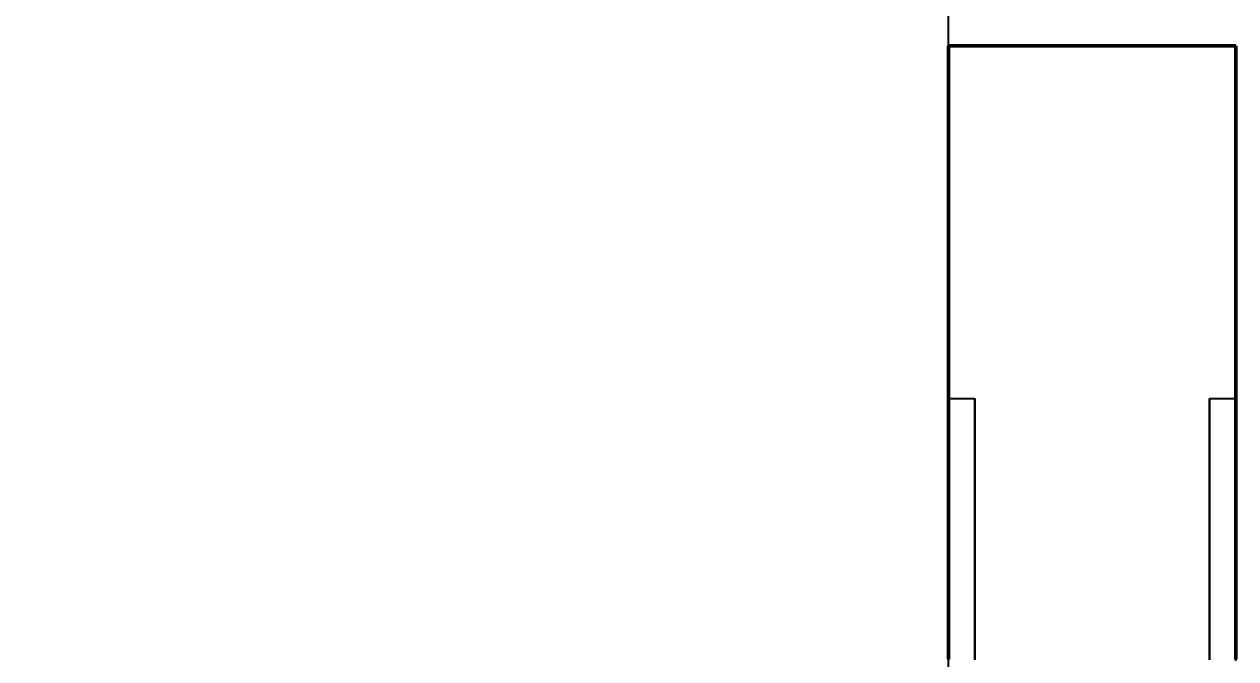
# Model space of a CAD drawing. Header units: millimetres. Extents: x 0 to 420, y 0 to 297.
# Drawn here: x 86.3 to 109.5, y 115.27 to 127.41 of the extents above; entities that cross this region are included whole.
import ezdxf

# ---------------------------------------------------------------- set-up
doc = ezdxf.new("R2010")
doc.units = ezdxf.units.MM
doc.linetypes.add('ISO02-TRAZOS', pattern=[3.75, 3, -0.75])
for name, color, linetype, lineweight in [('01-VISIBLE', 7, 'CONTINUOUS', 50), ('02-OCULTA', 4, 'ISO02-TRAZOS', 25), ('04-COTA', 3, 'CONTINUOUS', 25)]:
    doc.layers.add(name, color=color, linetype=linetype, lineweight=lineweight)
doc.styles.add('ISO3098', font='isocpeur.ttf')
doc.dimstyles.new('FLAMA-ISO', dxfattribs={"dimtxt": 3.5, "dimasz": 3, "dimexe": 2, "dimexo": 1, "dimgap": 1, "dimtad": 1, "dimdec": 1, "dimtxsty": 'ISO3098', "dimcen": 2.5, "dimclrd": 3, "dimclre": 3, "dimclrt": 3, "dimazin": 3, "dimtfac": 1, "dimtmove": 0, "dimatfit": 3, "dimlwd": 25, "dimlwe": 25})

msp = doc.modelspace()

# ---------------------------------------------------------------- linework, layer by layer
at = {"layer": '01-VISIBLE'}
msp.add_line((104, 127), (109.5, 127), dxfattribs=at)
for points in [[(104, 127), (104, 126.95), (104, 126.9), (104, 126.849), (104, 126.799), (104, 126.749), (104, 126.699), (104, 126.649), (104, 126.599), (104, 126.548), (104, 126.498), (104, 126.448), (104, 126.398), (104, 126.348), (104, 126.298), (104, 126.247), (104, 126.197), (104, 126.147), (104, 126.097), (104, 126.047), (104, 125.997), (104, 125.946), (104, 125.896), (104, 125.846), (104, 125.796), (104, 125.746), (104, 125.696), (104, 125.645), (104, 125.595), (104, 125.545), (104, 125.495), (104, 125.445), (104, 125.395), (104, 125.344), (104, 125.294), (104, 125.244), (104, 125.194), (104, 125.144), (104, 125.094), (104, 125.043), (104, 124.993), (104, 124.943), (104, 124.893), (104, 124.843), (104, 124.793), (104, 124.742), (104, 124.692), (104, 124.642), (104, 124.592), (104, 124.542), (104, 124.492), (104, 124.441), (104, 124.391), (104, 124.341), (104, 124.291), (104, 124.241), (104, 124.191), (104, 124.14), (104, 124.09), (104, 124.04), (104, 123.99), (104, 123.94), (104, 123.89), (104, 123.839), (104, 123.789), (104, 123.739), (104, 123.689), (104, 123.639), (104, 123.589), (104, 123.538), (104, 123.488), (104, 123.438), (104, 123.388), (104, 123.338), (104, 123.288), (104, 123.237), (104, 123.187), (104, 123.137), (104, 123.087), (104, 123.037), (104, 122.987), (104, 122.936), (104, 122.886), (104, 122.836), (104, 122.786), (104, 122.736), (104, 122.686), (104, 122.635), (104, 122.585), (104, 122.535), (104, 122.485), (104, 122.435), (104, 122.385), (104, 122.334), (104, 122.284), (104, 122.234), (104, 122.184), (104, 122.134), (104, 122.084), (104, 122.033), (104, 121.983), (104, 121.933), (104, 121.883), (104, 121.833), (104, 121.783), (104, 121.732), (104, 121.682), (104, 121.632), (104, 121.582), (104, 121.532), (104, 121.482), (104, 121.431), (104, 121.381), (104, 121.331), (104, 121.281), (104, 121.231), (104, 121.181), (104, 121.13), (104, 121.08), (104, 121.03), (104, 120.98), (104, 120.93), (104, 120.88), (104, 120.829), (104, 120.779), (104, 120.729), (104, 120.679), (104, 120.629), (104, 120.579), (104, 120.528), (104, 120.478), (104, 120.428), (104, 120.378), (104, 120.328), (104, 120.278), (104, 120.227), (104, 120.177), (104, 120.127), (104, 120.077), (104, 120.027), (104, 119.977), (104, 119.926), (104, 119.876), (104, 119.826), (104, 119.776), (104, 119.726), (104, 119.676), (104, 119.625), (104, 119.575), (104, 119.525), (104, 119.475), (104, 119.425), (104, 119.375), (104, 119.324), (104, 119.274), (104, 119.224), (104, 119.174), (104, 119.124), (104, 119.074), (104, 119.023), (104, 118.973), (104, 118.923), (104, 118.873), (104, 118.823), (104, 118.773), (104, 118.722), (104, 118.672), (104, 118.622), (104, 118.572), (104, 118.522), (104, 118.472), (104, 118.421), (104, 118.371), (104, 118.321), (104, 118.271), (104, 118.221), (104, 118.171), (104, 118.12), (104, 118.07), (104, 118.02), (104, 117.97), (104, 117.92), (104, 117.87), (104, 117.819), (104, 117.769), (104, 117.719), (104, 117.669), (104, 117.619), (104, 117.569), (104, 117.518), (104, 117.468), (104, 117.418), (104, 117.368), (104, 117.318), (104, 117.268), (104, 117.217), (104, 117.167), (104, 117.117), (104, 117.067), (104, 117.017), (104, 116.967), (104, 116.916), (104, 116.866), (104, 116.816), (104, 116.766), (104, 116.716), (104, 116.666), (104, 116.615), (104, 116.565), (104, 116.515), (104, 116.465), (104, 116.415), (104, 116.365), (104, 116.314), (104, 116.264), (104, 116.214), (104, 116.164), (104, 116.114), (104, 116.064), (104, 116.013), (104, 115.963), (104, 115.913), (104, 115.863), (104, 115.813), (104, 115.763), (104, 115.712), (104, 115.662), (104, 115.612), (104, 115.562), (104, 115.512), (104, 115.462), (104, 115.411), (104, 115.361), (104, 115.311), (104, 115.261)], [(109.5, 127), (109.5, 126.95), (109.5, 126.9), (109.5, 126.849), (109.5, 126.799), (109.5, 126.749), (109.5, 126.699), (109.5, 126.649), (109.5, 126.599), (109.5, 126.548), (109.5, 126.498), (109.5, 126.448), (109.5, 126.398), (109.5, 126.348), (109.5, 126.298), (109.5, 126.247), (109.5, 126.197), (109.5, 126.147), (109.5, 126.097), (109.5, 126.047), (109.5, 125.997), (109.5, 125.946), (109.5, 125.896), (109.5, 125.846), (109.5, 125.796), (109.5, 125.746), (109.5, 125.696), (109.5, 125.645), (109.5, 125.595), (109.5, 125.545), (109.5, 125.495), (109.5, 125.445), (109.5, 125.395), (109.5, 125.344), (109.5, 125.294), (109.5, 125.244), (109.5, 125.194), (109.5, 125.144), (109.5, 125.094), (109.5, 125.043), (109.5, 124.993), (109.5, 124.943), (109.5, 124.893), (109.5, 124.843), (109.5, 124.793), (109.5, 124.742), (109.5, 124.692), (109.5, 124.642), (109.5, 124.592), (109.5, 124.542), (109.5, 124.492), (109.5, 124.441), (109.5, 124.391), (109.5, 124.341), (109.5, 124.291), (109.5, 124.241), (109.5, 124.191), (109.5, 124.14), (109.5, 124.09), (109.5, 124.04), (109.5, 123.99), (109.5, 123.94), (109.5, 123.89), (109.5, 123.839), (109.5, 123.789), (109.5, 123.739), (109.5, 123.689), (109.5, 123.639), (109.5, 123.589), (109.5, 123.538), (109.5, 123.488), (109.5, 123.438), (109.5, 123.388), (109.5, 123.338), (109.5, 123.288), (109.5, 123.237), (109.5, 123.187), (109.5, 123.137), (109.5, 123.087), (109.5, 123.037), (109.5, 122.987), (109.5, 122.936), (109.5, 122.886), (109.5, 122.836), (109.5, 122.786), (109.5, 122.736), (109.5, 122.686), (109.5, 122.635), (109.5, 122.585), (109.5, 122.535), (109.5, 122.485), (109.5, 122.435), (109.5, 122.385), (109.5, 122.334), (109.5, 122.284), (109.5, 122.234), (109.5, 122.184), (109.5, 122.134), (109.5, 122.084), (109.5, 122.033), (109.5, 121.983), (109.5, 121.933), (109.5, 121.883), (109.5, 121.833), (109.5, 121.783), (109.5, 121.732), (109.5, 121.682), (109.5, 121.632), (109.5, 121.582), (109.5, 121.532), (109.5, 121.482), (109.5, 121.431), (109.5, 121.381), (109.5, 121.331), (109.5, 121.281), (109.5, 121.231), (109.5, 121.181), (109.5, 121.13), (109.5, 121.08), (109.5, 121.03), (109.5, 120.98), (109.5, 120.93), (109.5, 120.88), (109.5, 120.829), (109.5, 120.779), (109.5, 120.729), (109.5, 120.679), (109.5, 120.629), (109.5, 120.579), (109.5, 120.528), (109.5, 120.478), (109.5, 120.428), (109.5, 120.378), (109.5, 120.328), (109.5, 120.278), (109.5, 120.227), (109.5, 120.177), (109.5, 120.127), (109.5, 120.077), (109.5, 120.027), (109.5, 119.977), (109.5, 119.926), (109.5, 119.876), (109.5, 119.826), (109.5, 119.776), (109.5, 119.726), (109.5, 119.676), (109.5, 119.625), (109.5, 119.575), (109.5, 119.525), (109.5, 119.475), (109.5, 119.425), (109.5, 119.375), (109.5, 119.324), (109.5, 119.274), (109.5, 119.224), (109.5, 119.174), (109.5, 119.124), (109.5, 119.074), (109.5, 119.023), (109.5, 118.973), (109.5, 118.923), (109.5, 118.873), (109.5, 118.823), (109.5, 118.773), (109.5, 118.722), (109.5, 118.672), (109.5, 118.622), (109.5, 118.572), (109.5, 118.522), (109.5, 118.472), (109.5, 118.421), (109.5, 118.371), (109.5, 118.321), (109.5, 118.271), (109.5, 118.221), (109.5, 118.171), (109.5, 118.12), (109.5, 118.07), (109.5, 118.02), (109.5, 117.97), (109.5, 117.92), (109.5, 117.87), (109.5, 117.819), (109.5, 117.769), (109.5, 117.719), (109.5, 117.669), (109.5, 117.619), (109.5, 117.569), (109.5, 117.518), (109.5, 117.468), (109.5, 117.418), (109.5, 117.368), (109.5, 117.318), (109.5, 117.268), (109.5, 117.217), (109.5, 117.167), (109.5, 117.117), (109.5, 117.067), (109.5, 117.017), (109.5, 116.967), (109.5, 116.916), (109.5, 116.866), (109.5, 116.816), (109.5, 116.766), (109.5, 116.716), (109.5, 116.666), (109.5, 116.615), (109.5, 116.565), (109.5, 116.515), (109.5, 116.465), (109.5, 116.415), (109.5, 116.365), (109.5, 116.314), (109.5, 116.264), (109.5, 116.214), (109.5, 116.164), (109.5, 116.114), (109.5, 116.064), (109.5, 116.013), (109.5, 115.963), (109.5, 115.913), (109.5, 115.863), (109.5, 115.813), (109.5, 115.763), (109.5, 115.712), (109.5, 115.662), (109.5, 115.612), (109.5, 115.562), (109.5, 115.512), (109.5, 115.462), (109.5, 115.411), (109.5, 115.361), (109.5, 115.311), (109.5, 115.261)]]:
    msp.add_lwpolyline(points, dxfattribs=at)
at = {"layer": '02-OCULTA'}
for p, q in [((104, 120.25), (104.5, 120.25)), ((109, 120.25), (109.5, 120.25))]:
    msp.add_line(p, q, dxfattribs=at)
for points in [[(104, 115.225), (104, 115.3), (104, 115.375), (104, 115.45), (104, 115.525), (104, 115.6), (104, 115.675), (104, 115.75), (104, 115.825), (104, 115.9), (104, 115.975), (104, 116.05), (104, 116.125), (104, 116.2), (104, 116.275), (104, 116.35), (104, 116.425), (104, 116.5), (104, 116.575), (104, 116.65), (104, 116.725), (104, 116.8), (104, 116.875), (104, 116.95), (104, 117.025), (104, 117.1), (104, 117.175), (104, 117.25), (104, 117.325), (104, 117.4), (104, 117.475), (104, 117.55), (104, 117.625), (104, 117.7), (104, 117.775), (104, 117.85), (104, 117.925), (104, 118), (104, 118.075), (104, 118.15), (104, 118.225), (104, 118.3), (104, 118.375), (104, 118.45), (104, 118.525), (104, 118.6), (104, 118.675), (104, 118.75), (104, 118.825), (104, 118.9), (104, 118.975), (104, 119.05), (104, 119.125), (104, 119.2), (104, 119.275), (104, 119.35), (104, 119.425), (104, 119.5), (104, 119.575), (104, 119.65), (104, 119.725), (104, 119.8), (104, 119.875), (104, 119.95), (104, 120.025), (104, 120.1), (104, 120.175), (104, 120.25), (104, 120.325), (104, 120.4), (104, 120.475), (104, 120.55), (104, 120.625), (104, 120.7), (104, 120.775), (104, 120.85), (104, 120.925), (104, 121), (104, 121.075), (104, 121.15), (104, 121.225), (104, 121.3), (104, 121.375), (104, 121.45), (104, 121.525), (104, 121.6), (104, 121.675), (104, 121.75), (104, 121.825), (104, 121.9), (104, 121.975), (104, 122.05), (104, 122.125), (104, 122.2), (104, 122.275), (104, 122.35), (104, 122.425), (104, 122.5), (104, 122.575), (104, 122.65), (104, 122.725), (104, 122.8), (104, 122.875), (104, 122.95), (104, 123.025), (104, 123.1), (104, 123.175), (104, 123.25), (104, 123.325), (104, 123.4), (104, 123.475), (104, 123.55), (104, 123.625), (104, 123.7), (104, 123.775), (104, 123.85), (104, 123.925), (104, 124), (104, 124.075), (104, 124.15), (104, 124.225), (104, 124.3), (104, 124.375), (104, 124.45), (104, 124.525), (104, 124.6), (104, 124.675), (104, 124.75), (104, 124.825), (104, 124.9), (104, 124.975), (104, 125.05), (104, 125.125), (104, 125.2), (104, 125.275), (104, 125.35), (104, 125.425), (104, 125.5), (104, 125.575), (104, 125.65), (104, 125.725), (104, 125.8), (104, 125.875), (104, 125.95), (104, 126.025), (104, 126.1), (104, 126.175), (104, 126.25), (104, 126.325), (104, 126.4), (104, 126.475), (104, 126.55), (104, 126.625), (104, 126.7), (104, 126.775), (104, 126.85), (104, 126.925), (104, 127)], [(109.5, 115.225), (109.5, 115.3), (109.5, 115.375), (109.5, 115.45), (109.5, 115.525), (109.5, 115.6), (109.5, 115.675), (109.5, 115.75), (109.5, 115.825), (109.5, 115.9), (109.5, 115.975), (109.5, 116.05), (109.5, 116.125), (109.5, 116.2), (109.5, 116.275), (109.5, 116.35), (109.5, 116.425), (109.5, 116.5), (109.5, 116.575), (109.5, 116.65), (109.5, 116.725), (109.5, 116.8), (109.5, 116.875), (109.5, 116.95), (109.5, 117.025), (109.5, 117.1), (109.5, 117.175), (109.5, 117.25), (109.5, 117.325), (109.5, 117.4), (109.5, 117.475), (109.5, 117.55), (109.5, 117.625), (109.5, 117.7), (109.5, 117.775), (109.5, 117.85), (109.5, 117.925), (109.5, 118), (109.5, 118.075), (109.5, 118.15), (109.5, 118.225), (109.5, 118.3), (109.5, 118.375), (109.5, 118.45), (109.5, 118.525), (109.5, 118.6), (109.5, 118.675), (109.5, 118.75), (109.5, 118.825), (109.5, 118.9), (109.5, 118.975), (109.5, 119.05), (109.5, 119.125), (109.5, 119.2), (109.5, 119.275), (109.5, 119.35), (109.5, 119.425), (109.5, 119.5), (109.5, 119.575), (109.5, 119.65), (109.5, 119.725), (109.5, 119.8), (109.5, 119.875), (109.5, 119.95), (109.5, 120.025), (109.5, 120.1), (109.5, 120.175), (109.5, 120.25), (109.5, 120.325), (109.5, 120.4), (109.5, 120.475), (109.5, 120.55), (109.5, 120.625), (109.5, 120.7), (109.5, 120.775), (109.5, 120.85), (109.5, 120.925), (109.5, 121), (109.5, 121.075), (109.5, 121.15), (109.5, 121.225), (109.5, 121.3), (109.5, 121.375), (109.5, 121.45), (109.5, 121.525), (109.5, 121.6), (109.5, 121.675), (109.5, 121.75), (109.5, 121.825), (109.5, 121.9), (109.5, 121.975), (109.5, 122.05), (109.5, 122.125), (109.5, 122.2), (109.5, 122.275), (109.5, 122.35), (109.5, 122.425), (109.5, 122.5), (109.5, 122.575), (109.5, 122.65), (109.5, 122.725), (109.5, 122.8), (109.5, 122.875), (109.5, 122.95), (109.5, 123.025), (109.5, 123.1), (109.5, 123.175), (109.5, 123.25), (109.5, 123.325), (109.5, 123.4), (109.5, 123.475), (109.5, 123.55), (109.5, 123.625), (109.5, 123.7), (109.5, 123.775), (109.5, 123.85), (109.5, 123.925), (109.5, 124), (109.5, 124.075), (109.5, 124.15), (109.5, 124.225), (109.5, 124.3), (109.5, 124.375), (109.5, 124.45), (109.5, 124.525), (109.5, 124.6), (109.5, 124.675), (109.5, 124.75), (109.5, 124.825), (109.5, 124.9), (109.5, 124.975), (109.5, 125.05), (109.5, 125.125), (109.5, 125.2), (109.5, 125.275), (109.5, 125.35), (109.5, 125.425), (109.5, 125.5), (109.5, 125.575), (109.5, 125.65), (109.5, 125.725), (109.5, 125.8), (109.5, 125.875), (109.5, 125.95), (109.5, 126.025), (109.5, 126.1), (109.5, 126.175), (109.5, 126.25), (109.5, 126.325), (109.5, 126.4), (109.5, 126.475), (109.5, 126.55), (109.5, 126.625), (109.5, 126.7), (109.5, 126.775), (109.5, 126.85), (109.5, 126.925), (109.5, 127)], [(104, 115.25), (104, 115.3), (104, 115.35), (104, 115.4), (104, 115.45), (104, 115.5), (104, 115.55), (104, 115.6), (104, 115.65), (104, 115.7), (104, 115.75), (104, 115.8), (104, 115.85), (104, 115.9), (104, 115.95), (104, 116), (104, 116.05), (104, 116.1), (104, 116.15), (104, 116.2), (104, 116.25), (104, 116.3), (104, 116.35), (104, 116.4), (104, 116.45), (104, 116.5), (104, 116.55), (104, 116.6), (104, 116.65), (104, 116.7), (104, 116.75), (104, 116.8), (104, 116.85), (104, 116.9), (104, 116.95), (104, 117), (104, 117.05), (104, 117.1), (104, 117.15), (104, 117.2), (104, 117.25), (104, 117.3), (104, 117.35), (104, 117.4), (104, 117.45), (104, 117.5), (104, 117.55), (104, 117.6), (104, 117.65), (104, 117.7), (104, 117.75), (104, 117.8), (104, 117.85), (104, 117.9), (104, 117.95), (104, 118), (104, 118.05), (104, 118.1), (104, 118.15), (104, 118.2), (104, 118.25), (104, 118.3), (104, 118.35), (104, 118.4), (104, 118.45), (104, 118.5), (104, 118.55), (104, 118.6), (104, 118.65), (104, 118.7), (104, 118.75), (104, 118.8), (104, 118.85), (104, 118.9), (104, 118.95), (104, 119), (104, 119.05), (104, 119.1), (104, 119.15), (104, 119.2), (104, 119.25), (104, 119.3), (104, 119.35), (104, 119.4), (104, 119.45), (104, 119.5), (104, 119.55), (104, 119.6), (104, 119.65), (104, 119.7), (104, 119.75), (104, 119.8), (104, 119.85), (104, 119.9), (104, 119.95), (104, 120), (104, 120.05), (104, 120.1), (104, 120.15), (104, 120.2), (104, 120.25)], [(104, 120.25), (104, 120.2), (104, 120.15), (104, 120.1), (104, 120.05), (104, 120), (104, 119.95), (104, 119.9), (104, 119.85), (104, 119.8), (104, 119.75), (104, 119.7), (104, 119.65), (104, 119.6), (104, 119.55), (104, 119.5), (104, 119.45), (104, 119.4), (104, 119.35), (104, 119.3), (104, 119.25), (104, 119.2), (104, 119.15), (104, 119.1), (104, 119.05), (104, 119), (104, 118.95), (104, 118.9), (104, 118.85), (104, 118.8), (104, 118.75), (104, 118.7), (104, 118.65), (104, 118.6), (104, 118.55), (104, 118.5), (104, 118.45), (104, 118.4), (104, 118.35), (104, 118.3), (104, 118.25), (104, 118.2), (104, 118.15), (104, 118.1), (104, 118.05), (104, 118), (104, 117.95), (104, 117.9), (104, 117.85), (104, 117.8), (104, 117.75), (104, 117.7), (104, 117.65), (104, 117.6), (104, 117.55), (104, 117.5), (104, 117.45), (104, 117.4), (104, 117.35), (104, 117.3), (104, 117.25), (104, 117.2), (104, 117.15), (104, 117.1), (104, 117.05), (104, 117), (104, 116.95), (104, 116.9), (104, 116.85), (104, 116.8), (104, 116.75), (104, 116.7), (104, 116.65), (104, 116.6), (104, 116.55), (104, 116.5), (104, 116.45), (104, 116.4), (104, 116.35), (104, 116.3), (104, 116.25), (104, 116.2), (104, 116.15), (104, 116.1), (104, 116.05), (104, 116), (104, 115.95), (104, 115.9), (104, 115.85), (104, 115.8), (104, 115.75), (104, 115.7), (104, 115.65), (104, 115.6), (104, 115.55), (104, 115.5), (104, 115.45), (104, 115.4), (104, 115.35), (104, 115.3), (104, 115.25)], [(104.5, 115.25), (104.5, 115.3), (104.5, 115.35), (104.5, 115.4), (104.5, 115.45), (104.5, 115.5), (104.5, 115.55), (104.5, 115.6), (104.5, 115.65), (104.5, 115.7), (104.5, 115.75), (104.5, 115.8), (104.5, 115.85), (104.5, 115.9), (104.5, 115.95), (104.5, 116), (104.5, 116.05), (104.5, 116.1), (104.5, 116.15), (104.5, 116.2), (104.5, 116.25), (104.5, 116.3), (104.5, 116.35), (104.5, 116.4), (104.5, 116.45), (104.5, 116.5), (104.5, 116.55), (104.5, 116.6), (104.5, 116.65), (104.5, 116.7), (104.5, 116.75), (104.5, 116.8), (104.5, 116.85), (104.5, 116.9), (104.5, 116.95), (104.5, 117), (104.5, 117.05), (104.5, 117.1), (104.5, 117.15), (104.5, 117.2), (104.5, 117.25), (104.5, 117.3), (104.5, 117.35), (104.5, 117.4), (104.5, 117.45), (104.5, 117.5), (104.5, 117.55), (104.5, 117.6), (104.5, 117.65), (104.5, 117.7), (104.5, 117.75), (104.5, 117.8), (104.5, 117.85), (104.5, 117.9), (104.5, 117.95), (104.5, 118), (104.5, 118.05), (104.5, 118.1), (104.5, 118.15), (104.5, 118.2), (104.5, 118.25), (104.5, 118.3), (104.5, 118.35), (104.5, 118.4), (104.5, 118.45), (104.5, 118.5), (104.5, 118.55), (104.5, 118.6), (104.5, 118.65), (104.5, 118.7), (104.5, 118.75), (104.5, 118.8), (104.5, 118.85), (104.5, 118.9), (104.5, 118.95), (104.5, 119), (104.5, 119.05), (104.5, 119.1), (104.5, 119.15), (104.5, 119.2), (104.5, 119.25), (104.5, 119.3), (104.5, 119.35), (104.5, 119.4), (104.5, 119.45), (104.5, 119.5), (104.5, 119.55), (104.5, 119.6), (104.5, 119.65), (104.5, 119.7), (104.5, 119.75), (104.5, 119.8), (104.5, 119.85), (104.5, 119.9), (104.5, 119.95), (104.5, 120), (104.5, 120.05), (104.5, 120.1), (104.5, 120.15), (104.5, 120.2), (104.5, 120.25)], [(104.5, 120.25), (104.5, 120.2), (104.5, 120.15), (104.5, 120.1), (104.5, 120.05), (104.5, 120), (104.5, 119.95), (104.5, 119.9), (104.5, 119.85), (104.5, 119.8), (104.5, 119.75), (104.5, 119.7), (104.5, 119.65), (104.5, 119.6), (104.5, 119.55), (104.5, 119.5), (104.5, 119.45), (104.5, 119.4), (104.5, 119.35), (104.5, 119.3), (104.5, 119.25), (104.5, 119.2), (104.5, 119.15), (104.5, 119.1), (104.5, 119.05), (104.5, 119), (104.5, 118.95), (104.5, 118.9), (104.5, 118.85), (104.5, 118.8), (104.5, 118.75), (104.5, 118.7), (104.5, 118.65), (104.5, 118.6), (104.5, 118.55), (104.5, 118.5), (104.5, 118.45), (104.5, 118.4), (104.5, 118.35), (104.5, 118.3), (104.5, 118.25), (104.5, 118.2), (104.5, 118.15), (104.5, 118.1), (104.5, 118.05), (104.5, 118), (104.5, 117.95), (104.5, 117.9), (104.5, 117.85), (104.5, 117.8), (104.5, 117.75), (104.5, 117.7), (104.5, 117.65), (104.5, 117.6), (104.5, 117.55), (104.5, 117.5), (104.5, 117.45), (104.5, 117.4), (104.5, 117.35), (104.5, 117.3), (104.5, 117.25), (104.5, 117.2), (104.5, 117.15), (104.5, 117.1), (104.5, 117.05), (104.5, 117), (104.5, 116.95), (104.5, 116.9), (104.5, 116.85), (104.5, 116.8), (104.5, 116.75), (104.5, 116.7), (104.5, 116.65), (104.5, 116.6), (104.5, 116.55), (104.5, 116.5), (104.5, 116.45), (104.5, 116.4), (104.5, 116.35), (104.5, 116.3), (104.5, 116.25), (104.5, 116.2), (104.5, 116.15), (104.5, 116.1), (104.5, 116.05), (104.5, 116), (104.5, 115.95), (104.5, 115.9), (104.5, 115.85), (104.5, 115.8), (104.5, 115.75), (104.5, 115.7), (104.5, 115.65), (104.5, 115.6), (104.5, 115.55), (104.5, 115.5), (104.5, 115.45), (104.5, 115.4), (104.5, 115.35), (104.5, 115.3), (104.5, 115.25)], [(109, 115.25), (109, 115.3), (109, 115.35), (109, 115.4), (109, 115.45), (109, 115.5), (109, 115.55), (109, 115.6), (109, 115.65), (109, 115.7), (109, 115.75), (109, 115.8), (109, 115.85), (109, 115.9), (109, 115.95), (109, 116), (109, 116.05), (109, 116.1), (109, 116.15), (109, 116.2), (109, 116.25), (109, 116.3), (109, 116.35), (109, 116.4), (109, 116.45), (109, 116.5), (109, 116.55), (109, 116.6), (109, 116.65), (109, 116.7), (109, 116.75), (109, 116.8), (109, 116.85), (109, 116.9), (109, 116.95), (109, 117), (109, 117.05), (109, 117.1), (109, 117.15), (109, 117.2), (109, 117.25), (109, 117.3), (109, 117.35), (109, 117.4), (109, 117.45), (109, 117.5), (109, 117.55), (109, 117.6), (109, 117.65), (109, 117.7), (109, 117.75), (109, 117.8), (109, 117.85), (109, 117.9), (109, 117.95), (109, 118), (109, 118.05), (109, 118.1), (109, 118.15), (109, 118.2), (109, 118.25), (109, 118.3), (109, 118.35), (109, 118.4), (109, 118.45), (109, 118.5), (109, 118.55), (109, 118.6), (109, 118.65), (109, 118.7), (109, 118.75), (109, 118.8), (109, 118.85), (109, 118.9), (109, 118.95), (109, 119), (109, 119.05), (109, 119.1), (109, 119.15), (109, 119.2), (109, 119.25), (109, 119.3), (109, 119.35), (109, 119.4), (109, 119.45), (109, 119.5), (109, 119.55), (109, 119.6), (109, 119.65), (109, 119.7), (109, 119.75), (109, 119.8), (109, 119.85), (109, 119.9), (109, 119.95), (109, 120), (109, 120.05), (109, 120.1), (109, 120.15), (109, 120.2), (109, 120.25)], [(109, 120.25), (109, 120.2), (109, 120.15), (109, 120.1), (109, 120.05), (109, 120), (109, 119.95), (109, 119.9), (109, 119.85), (109, 119.8), (109, 119.75), (109, 119.7), (109, 119.65), (109, 119.6), (109, 119.55), (109, 119.5), (109, 119.45), (109, 119.4), (109, 119.35), (109, 119.3), (109, 119.25), (109, 119.2), (109, 119.15), (109, 119.1), (109, 119.05), (109, 119), (109, 118.95), (109, 118.9), (109, 118.85), (109, 118.8), (109, 118.75), (109, 118.7), (109, 118.65), (109, 118.6), (109, 118.55), (109, 118.5), (109, 118.45), (109, 118.4), (109, 118.35), (109, 118.3), (109, 118.25), (109, 118.2), (109, 118.15), (109, 118.1), (109, 118.05), (109, 118), (109, 117.95), (109, 117.9), (109, 117.85), (109, 117.8), (109, 117.75), (109, 117.7), (109, 117.65), (109, 117.6), (109, 117.55), (109, 117.5), (109, 117.45), (109, 117.4), (109, 117.35), (109, 117.3), (109, 117.25), (109, 117.2), (109, 117.15), (109, 117.1), (109, 117.05), (109, 117), (109, 116.95), (109, 116.9), (109, 116.85), (109, 116.8), (109, 116.75), (109, 116.7), (109, 116.65), (109, 116.6), (109, 116.55), (109, 116.5), (109, 116.45), (109, 116.4), (109, 116.35), (109, 116.3), (109, 116.25), (109, 116.2), (109, 116.15), (109, 116.1), (109, 116.05), (109, 116), (109, 115.95), (109, 115.9), (109, 115.85), (109, 115.8), (109, 115.75), (109, 115.7), (109, 115.65), (109, 115.6), (109, 115.55), (109, 115.5), (109, 115.45), (109, 115.4), (109, 115.35), (109, 115.3), (109, 115.25)], [(109.5, 115.25), (109.5, 115.3), (109.5, 115.35), (109.5, 115.4), (109.5, 115.45), (109.5, 115.5), (109.5, 115.55), (109.5, 115.6), (109.5, 115.65), (109.5, 115.7), (109.5, 115.75), (109.5, 115.8), (109.5, 115.85), (109.5, 115.9), (109.5, 115.95), (109.5, 116), (109.5, 116.05), (109.5, 116.1), (109.5, 116.15), (109.5, 116.2), (109.5, 116.25), (109.5, 116.3), (109.5, 116.35), (109.5, 116.4), (109.5, 116.45), (109.5, 116.5), (109.5, 116.55), (109.5, 116.6), (109.5, 116.65), (109.5, 116.7), (109.5, 116.75), (109.5, 116.8), (109.5, 116.85), (109.5, 116.9), (109.5, 116.95), (109.5, 117), (109.5, 117.05), (109.5, 117.1), (109.5, 117.15), (109.5, 117.2), (109.5, 117.25), (109.5, 117.3), (109.5, 117.35), (109.5, 117.4), (109.5, 117.45), (109.5, 117.5), (109.5, 117.55), (109.5, 117.6), (109.5, 117.65), (109.5, 117.7), (109.5, 117.75), (109.5, 117.8), (109.5, 117.85), (109.5, 117.9), (109.5, 117.95), (109.5, 118), (109.5, 118.05), (109.5, 118.1), (109.5, 118.15), (109.5, 118.2), (109.5, 118.25), (109.5, 118.3), (109.5, 118.35), (109.5, 118.4), (109.5, 118.45), (109.5, 118.5), (109.5, 118.55), (109.5, 118.6), (109.5, 118.65), (109.5, 118.7), (109.5, 118.75), (109.5, 118.8), (109.5, 118.85), (109.5, 118.9), (109.5, 118.95), (109.5, 119), (109.5, 119.05), (109.5, 119.1), (109.5, 119.15), (109.5, 119.2), (109.5, 119.25), (109.5, 119.3), (109.5, 119.35), (109.5, 119.4), (109.5, 119.45), (109.5, 119.5), (109.5, 119.55), (109.5, 119.6), (109.5, 119.65), (109.5, 119.7), (109.5, 119.75), (109.5, 119.8), (109.5, 119.85), (109.5, 119.9), (109.5, 119.95), (109.5, 120), (109.5, 120.05), (109.5, 120.1), (109.5, 120.15), (109.5, 120.2), (109.5, 120.25)], [(109.5, 120.25), (109.5, 120.2), (109.5, 120.15), (109.5, 120.1), (109.5, 120.05), (109.5, 120), (109.5, 119.95), (109.5, 119.9), (109.5, 119.85), (109.5, 119.8), (109.5, 119.75), (109.5, 119.7), (109.5, 119.65), (109.5, 119.6), (109.5, 119.55), (109.5, 119.5), (109.5, 119.45), (109.5, 119.4), (109.5, 119.35), (109.5, 119.3), (109.5, 119.25), (109.5, 119.2), (109.5, 119.15), (109.5, 119.1), (109.5, 119.05), (109.5, 119), (109.5, 118.95), (109.5, 118.9), (109.5, 118.85), (109.5, 118.8), (109.5, 118.75), (109.5, 118.7), (109.5, 118.65), (109.5, 118.6), (109.5, 118.55), (109.5, 118.5), (109.5, 118.45), (109.5, 118.4), (109.5, 118.35), (109.5, 118.3), (109.5, 118.25), (109.5, 118.2), (109.5, 118.15), (109.5, 118.1), (109.5, 118.05), (109.5, 118), (109.5, 117.95), (109.5, 117.9), (109.5, 117.85), (109.5, 117.8), (109.5, 117.75), (109.5, 117.7), (109.5, 117.65), (109.5, 117.6), (109.5, 117.55), (109.5, 117.5), (109.5, 117.45), (109.5, 117.4), (109.5, 117.35), (109.5, 117.3), (109.5, 117.25), (109.5, 117.2), (109.5, 117.15), (109.5, 117.1), (109.5, 117.05), (109.5, 117), (109.5, 116.95), (109.5, 116.9), (109.5, 116.85), (109.5, 116.8), (109.5, 116.75), (109.5, 116.7), (109.5, 116.65), (109.5, 116.6), (109.5, 116.55), (109.5, 116.5), (109.5, 116.45), (109.5, 116.4), (109.5, 116.35), (109.5, 116.3), (109.5, 116.25), (109.5, 116.2), (109.5, 116.15), (109.5, 116.1), (109.5, 116.05), (109.5, 116), (109.5, 115.95), (109.5, 115.9), (109.5, 115.85), (109.5, 115.8), (109.5, 115.75), (109.5, 115.7), (109.5, 115.65), (109.5, 115.6), (109.5, 115.55), (109.5, 115.5), (109.5, 115.45), (109.5, 115.4), (109.5, 115.35), (109.5, 115.3), (109.5, 115.25)]]:
    msp.add_lwpolyline(points, dxfattribs=at)

# ---------------------------------------------------------------- dimensions: what is measured, and where the dimension line sits
at = {"layer": '04-COTA'}
msp.add_linear_dim(base=(69.5, 137), p1=(69.5, 112), p2=(104, 112), dimstyle='FLAMA-ISO', override={"dimlfac": 10}, dxfattribs=at).render()

doc.saveas('drawing.dxf')
